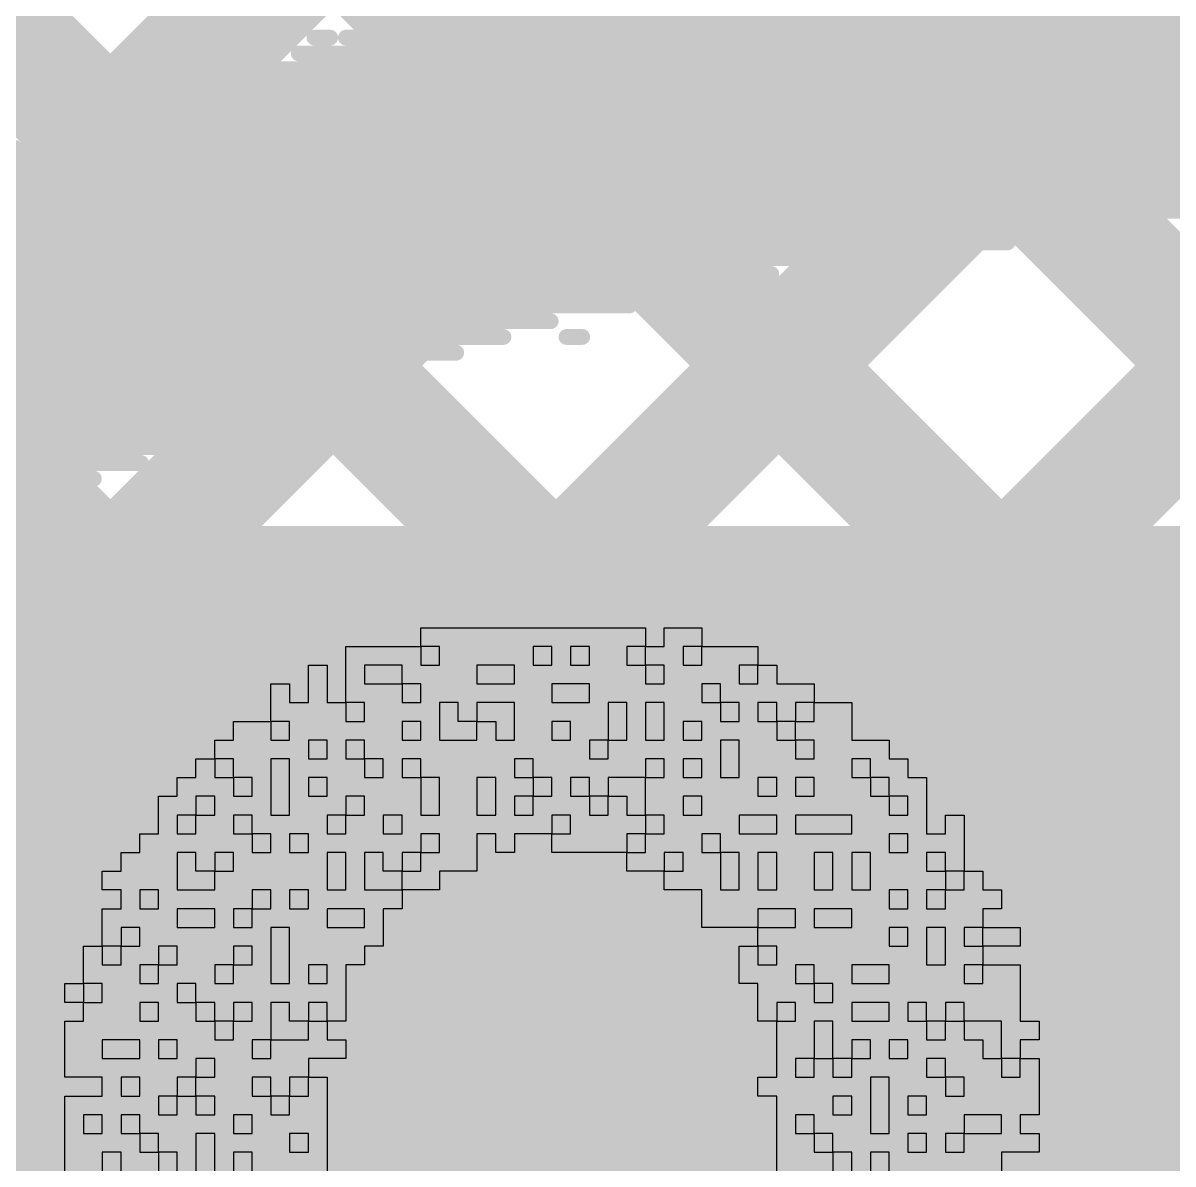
# Model space of a CAD drawing. Header units: millimetres. Extents: x 3.06 to 5.82, y 1.29 to 3.84.
# Drawn here: x 4.6755 to 4.7485, y 1.7595 to 1.8319 of the extents above; entities that cross this region are included whole.
import ezdxf

# ---------------------------------------------------------------- set-up
doc = ezdxf.new("R2010")
doc.units = ezdxf.units.MM
doc.header["$MEASUREMENT"] = 0
for name, color, linetype in [('BottomLayer', 5, 'Continuous'), ('BottomOverlay', 54, 'Continuous'), ('BottomSolder', 6, 'Continuous'), ('MultiLayer', 9, 'Continuous'), ('TopLayer', 1, 'Continuous'), ('TopOverlay', 2, 'Continuous'), ('TopSolder', 216, 'Continuous'), ('ViaHoleLayer', 16, 'Continuous')]:
    doc.layers.add(name, color=color, linetype=linetype)

msp = doc.modelspace()

# ---------------------------------------------------------------- linework, layer by layer
at = {"layer": 'BottomLayer', "const_width": 0.008}
for points in [[(4.548786, 1.956598), (5.014384, 1.491)], [(4.57707, 1.956598), (5.022308, 1.511361)], [(4.605355, 1.956598), (5.032078, 1.529875)], [(4.347712, 1.491), (4.776166, 1.919454)], [(4.375997, 1.491), (4.800997, 1.916)], [(4.404281, 1.491), (4.829281, 1.916)], [(4.432565, 1.491), (4.857565, 1.916)], [(4.46085, 1.491), (4.88585, 1.916)], [(4.605987, 1.871113), (4.9861, 1.491)], [(4.597809, 1.851006), (4.957816, 1.491)]]:
    msp.add_lwpolyline(points, dxfattribs=at)
at = {"layer": 'BottomLayer', "const_width": 0.011811}
for points in [[(4.687089, 1.77622, 1), (4.6989, 1.77622, 1)], [(4.723089, 1.77622, 1), (4.7349, 1.77622, 1)]]:
    msp.add_lwpolyline(points, format="xyb", close=True, dxfattribs=at)
at = {"layer": 'BottomOverlay', "const_width": 0.001}
for points in [[(4.699, 1.832), (4.821, 1.832)], [(4.694, 1.831), (4.695, 1.831)], [(4.696, 1.831), (4.825, 1.831)], [(4.693, 1.83), (4.828, 1.83)], [(4.689, 1.829), (4.831, 1.829)], [(4.687, 1.828), (4.835, 1.828)], [(4.684, 1.827), (4.837, 1.827)], [(4.681, 1.826), (4.839, 1.826)], [(4.676, 1.825), (4.677, 1.825)], [(4.679, 1.825), (4.842, 1.825)], [(4.674, 1.824), (4.675, 1.824)], [(4.676, 1.824), (4.845, 1.824)], [(4.673, 1.823), (4.848, 1.823)], [(4.671, 1.822), (4.85, 1.822)], [(4.669, 1.821), (4.852, 1.821)], [(4.666, 1.82), (4.855, 1.82)], [(4.665, 1.819), (4.747, 1.819)], [(4.662, 1.818), (4.738, 1.818)], [(4.661, 1.817), (4.73, 1.817)], [(4.657, 1.816), (4.723, 1.816)], [(4.656, 1.815), (4.718, 1.815)], [(4.655, 1.814), (4.714, 1.814)], [(4.652, 1.813), (4.709, 1.813)], [(4.651, 1.812), (4.706, 1.812)], [(4.71, 1.812), (4.711, 1.812)], [(4.649, 1.811), (4.703, 1.811)], [(4.647, 1.81), (4.699, 1.81)], [(4.646, 1.809), (4.696, 1.809)], [(4.644, 1.808), (4.693, 1.808)], [(4.642, 1.807), (4.69, 1.807)], [(4.64, 1.806), (4.688, 1.806)], [(4.69, 1.806), (4.691, 1.806)], [(4.557, 1.805), (4.685, 1.805)], [(4.556, 1.804), (4.683, 1.804)], [(4.555, 1.803), (4.68, 1.803)], [(4.554, 1.802), (4.678, 1.802)], [(4.553, 1.801), (4.675, 1.801)], [(4.689, 1.801), (4.69, 1.801)], [(4.674, 1.797), (4.675, 1.797)], [(4.525, 1.775), (4.677, 1.775)], [(4.523, 1.774), (4.675, 1.774)], [(4.522, 1.773), (4.677, 1.773)], [(4.521, 1.772), (4.678, 1.772)], [(4.52, 1.771), (4.68, 1.771)], [(4.519, 1.77), (4.68, 1.77)], [(4.681, 1.77), (4.682, 1.77)], [(4.518, 1.769), (4.681, 1.769)], [(4.517, 1.768), (4.682, 1.768)], [(4.515, 1.767), (4.684, 1.767)], [(4.515, 1.766), (4.685, 1.766)], [(4.514, 1.765), (4.686, 1.765)], [(4.688, 1.765), (4.689, 1.765)], [(4.513, 1.764), (4.687, 1.764)], [(4.511, 1.763), (4.688, 1.763)], [(4.512, 1.762), (4.689, 1.762)], [(4.69, 1.762), (4.691, 1.762)], [(4.514, 1.761), (4.69, 1.761)], [(4.516, 1.76), (4.691, 1.76)]]:
    msp.add_lwpolyline(points, dxfattribs=at)
at = {"layer": 'BottomOverlay', "const_width": 0.0005}
for points in [[(4.69875, 1.832, 1), (4.69925, 1.832, 1)], [(4.69375, 1.831, 1), (4.69425, 1.831, 1)], [(4.69475, 1.831, 1), (4.69525, 1.831, 1)], [(4.69575, 1.831, 1), (4.69625, 1.831, 1)], [(4.69275, 1.83, 1), (4.69325, 1.83, 1)], [(4.68875, 1.829, 1), (4.68925, 1.829, 1)], [(4.68675, 1.828, 1), (4.68725, 1.828, 1)], [(4.68375, 1.827, 1), (4.68425, 1.827, 1)], [(4.68075, 1.826, 1), (4.68125, 1.826, 1)], [(4.67575, 1.825, 1), (4.67625, 1.825, 1)], [(4.67675, 1.825, 1), (4.67725, 1.825, 1)], [(4.67875, 1.825, 1), (4.67925, 1.825, 1)], [(4.67475, 1.824, 1), (4.67525, 1.824, 1)], [(4.67575, 1.824, 1), (4.67625, 1.824, 1)], [(4.74675, 1.819, 1), (4.74725, 1.819, 1)], [(4.73775, 1.818, 1), (4.73825, 1.818, 1)], [(4.72975, 1.817, 1), (4.73025, 1.817, 1)], [(4.72275, 1.816, 1), (4.72325, 1.816, 1)], [(4.71775, 1.815, 1), (4.71825, 1.815, 1)], [(4.71375, 1.814, 1), (4.71425, 1.814, 1)], [(4.70875, 1.813, 1), (4.70925, 1.813, 1)], [(4.70575, 1.812, 1), (4.70625, 1.812, 1)], [(4.70975, 1.812, 1), (4.71025, 1.812, 1)], [(4.71075, 1.812, 1), (4.71125, 1.812, 1)], [(4.70275, 1.811, 1), (4.70325, 1.811, 1)], [(4.69875, 1.81, 1), (4.69925, 1.81, 1)], [(4.69575, 1.809, 1), (4.69625, 1.809, 1)], [(4.69275, 1.808, 1), (4.69325, 1.808, 1)], [(4.68975, 1.807, 1), (4.69025, 1.807, 1)], [(4.68775, 1.806, 1), (4.68825, 1.806, 1)], [(4.68975, 1.806, 1), (4.69025, 1.806, 1)], [(4.69075, 1.806, 1), (4.69125, 1.806, 1)], [(4.68475, 1.805, 1), (4.68525, 1.805, 1)], [(4.68275, 1.804, 1), (4.68325, 1.804, 1)], [(4.67975, 1.803, 1), (4.68025, 1.803, 1)], [(4.67775, 1.802, 1), (4.67825, 1.802, 1)], [(4.67475, 1.801, 1), (4.67525, 1.801, 1)], [(4.68875, 1.801, 1), (4.68925, 1.801, 1)], [(4.68975, 1.801, 1), (4.69025, 1.801, 1)], [(4.67475, 1.797, 1), (4.67525, 1.797, 1)], [(4.67675, 1.775, 1), (4.67725, 1.775, 1)], [(4.67475, 1.774, 1), (4.67525, 1.774, 1)], [(4.67675, 1.773, 1), (4.67725, 1.773, 1)], [(4.67775, 1.772, 1), (4.67825, 1.772, 1)], [(4.67975, 1.771, 1), (4.68025, 1.771, 1)], [(4.67975, 1.77, 1), (4.68025, 1.77, 1)], [(4.68075, 1.77, 1), (4.68125, 1.77, 1)], [(4.68175, 1.77, 1), (4.68225, 1.77, 1)], [(4.68075, 1.769, 1), (4.68125, 1.769, 1)], [(4.68175, 1.768, 1), (4.68225, 1.768, 1)], [(4.68375, 1.767, 1), (4.68425, 1.767, 1)], [(4.68475, 1.766, 1), (4.68525, 1.766, 1)], [(4.68575, 1.765, 1), (4.68625, 1.765, 1)], [(4.68775, 1.765, 1), (4.68825, 1.765, 1)], [(4.68875, 1.765, 1), (4.68925, 1.765, 1)], [(4.68675, 1.764, 1), (4.68725, 1.764, 1)], [(4.68775, 1.763, 1), (4.68825, 1.763, 1)], [(4.68875, 1.762, 1), (4.68925, 1.762, 1)], [(4.68975, 1.762, 1), (4.69025, 1.762, 1)], [(4.69075, 1.762, 1), (4.69125, 1.762, 1)], [(4.68975, 1.761, 1), (4.69025, 1.761, 1)], [(4.69075, 1.76, 1), (4.69125, 1.76, 1)]]:
    msp.add_lwpolyline(points, format="xyb", close=True, dxfattribs=at)
at = {"layer": 'BottomSolder', "const_width": 0.015811}
for points in [[(4.685089, 1.77622, 1), (4.7009, 1.77622, 1)], [(4.721089, 1.77622, 1), (4.7369, 1.77622, 1)]]:
    msp.add_lwpolyline(points, format="xyb", close=True, dxfattribs=at)
at = {"layer": 'MultiLayer', "const_width": 0.011811}
for points in [[(4.687089, 1.77622, 1), (4.6989, 1.77622, 1)], [(4.723089, 1.77622, 1), (4.7349, 1.77622, 1)]]:
    msp.add_lwpolyline(points, format="xyb", close=True, dxfattribs=at)
at = {"layer": 'TopLayer', "const_width": 0.008}
for points in [[(4.541, 1.684287), (4.848, 1.991288)], [(4.541, 1.656003), (4.848, 1.963003)], [(4.541, 1.627719), (4.848, 1.934719)], [(4.541, 1.599435), (4.848, 1.906435)], [(4.671, 1.890953), (4.848, 1.713953)], [(4.541, 1.57115), (4.848, 1.87815)], [(4.671, 1.862669), (4.848, 1.685669)], [(4.668173, 1.837211), (4.848, 1.657384)], [(4.654606, 1.822494), (4.848, 1.6291)], [(4.640323, 1.808493), (4.848, 1.600816)]]:
    msp.add_lwpolyline(points, dxfattribs=at)
at = {"layer": 'TopLayer', "const_width": 0.011811}
for points in [[(4.687089, 1.77622, 1), (4.6989, 1.77622, 1)], [(4.723089, 1.77622, 1), (4.7349, 1.77622, 1)]]:
    msp.add_lwpolyline(points, format="xyb", close=True, dxfattribs=at)
at = {"layer": 'TopLayer'}
msp.add_solid([(4.574, 1.403), (4.78, 1.403), (4.574, 1.8), (4.78, 1.8)], dxfattribs=at)
at = {"layer": 'TopOverlay'}
for p, q in [((4.70075, 1.792356), (4.70075, 1.793546)), ((4.70075, 1.793546), (4.715021, 1.793546)), ((4.715021, 1.793546), (4.715021, 1.792356)), ((4.71621, 1.792356), (4.71621, 1.793546)), ((4.71621, 1.793546), (4.718589, 1.793546)), ((4.718589, 1.793546), (4.718589, 1.792356)), ((4.695993, 1.791167), (4.695993, 1.792356)), ((4.695993, 1.792356), (4.70075, 1.792356)), ((4.70075, 1.792356), (4.70075, 1.791167)), ((4.701939, 1.792356), (4.70075, 1.792356)), ((4.701939, 1.791167), (4.701939, 1.792356)), ((4.709074, 1.792356), (4.707885, 1.792356)), ((4.707885, 1.792356), (4.707885, 1.791167)), ((4.709074, 1.791167), (4.709074, 1.792356)), ((4.711453, 1.792356), (4.710264, 1.792356)), ((4.710264, 1.792356), (4.710264, 1.791167)), ((4.711453, 1.791167), (4.711453, 1.792356)), ((4.715021, 1.792356), (4.713832, 1.792356)), ((4.713832, 1.792356), (4.713832, 1.791167)), ((4.715021, 1.792356), (4.71621, 1.792356)), ((4.715021, 1.791167), (4.715021, 1.792356)), ((4.718589, 1.792356), (4.717399, 1.792356)), ((4.717399, 1.792356), (4.717399, 1.791167)), ((4.718589, 1.792356), (4.722156, 1.792356)), ((4.718589, 1.791167), (4.718589, 1.792356)), ((4.722156, 1.792356), (4.722156, 1.791167)), ((4.693614, 1.789978), (4.693614, 1.791167)), ((4.693614, 1.791167), (4.694803, 1.791167)), ((4.694803, 1.791167), (4.694803, 1.789978)), ((4.695993, 1.789978), (4.695993, 1.791167)), ((4.69956, 1.791167), (4.697182, 1.791167)), ((4.697182, 1.791167), (4.697182, 1.789978)), ((4.69956, 1.789978), (4.69956, 1.791167)), ((4.70075, 1.791167), (4.701939, 1.791167)), ((4.706696, 1.791167), (4.704318, 1.791167)), ((4.704318, 1.791167), (4.704318, 1.789978)), ((4.706696, 1.789978), (4.706696, 1.791167)), ((4.707885, 1.791167), (4.709074, 1.791167)), ((4.710264, 1.791167), (4.711453, 1.791167)), ((4.713832, 1.791167), (4.715021, 1.791167)), ((4.715021, 1.791167), (4.715021, 1.789978)), ((4.71621, 1.791167), (4.715021, 1.791167)), ((4.71621, 1.789978), (4.71621, 1.791167)), ((4.717399, 1.791167), (4.718589, 1.791167)), ((4.722156, 1.791167), (4.720967, 1.791167)), ((4.720967, 1.791167), (4.720967, 1.789978)), ((4.722156, 1.791167), (4.723346, 1.791167)), ((4.722156, 1.789978), (4.722156, 1.791167)), ((4.723346, 1.791167), (4.723346, 1.789978)), ((4.691236, 1.788789), (4.691236, 1.789978)), ((4.691236, 1.789978), (4.692425, 1.789978)), ((4.692425, 1.789978), (4.692425, 1.788789)), ((4.693614, 1.788789), (4.693614, 1.789978)), ((4.694803, 1.789978), (4.694803, 1.788789)), ((4.695993, 1.788789), (4.695993, 1.789978)), ((4.697182, 1.789978), (4.69956, 1.789978)), ((4.69956, 1.789978), (4.69956, 1.788789)), ((4.70075, 1.789978), (4.69956, 1.789978)), ((4.70075, 1.788789), (4.70075, 1.789978)), ((4.704318, 1.789978), (4.706696, 1.789978)), ((4.711453, 1.789978), (4.709074, 1.789978)), ((4.709074, 1.789978), (4.709074, 1.788789)), ((4.711453, 1.788789), (4.711453, 1.789978)), ((4.715021, 1.789978), (4.71621, 1.789978)), ((4.719778, 1.789978), (4.718589, 1.789978)), ((4.718589, 1.789978), (4.718589, 1.788789)), ((4.719778, 1.788789), (4.719778, 1.789978)), ((4.720967, 1.789978), (4.722156, 1.789978)), ((4.723346, 1.789978), (4.725724, 1.789978)), ((4.725724, 1.789978), (4.725724, 1.788789)), ((4.691236, 1.7876), (4.691236, 1.788789)), ((4.692425, 1.788789), (4.693614, 1.788789)), ((4.694803, 1.788789), (4.695993, 1.788789)), ((4.695993, 1.788789), (4.695993, 1.7876)), ((4.697182, 1.788789), (4.695993, 1.788789)), ((4.697182, 1.7876), (4.697182, 1.788789)), ((4.69956, 1.788789), (4.70075, 1.788789)), ((4.703128, 1.788789), (4.701939, 1.788789)), ((4.701939, 1.788789), (4.701939, 1.7876)), ((4.703128, 1.7876), (4.703128, 1.788789)), ((4.706696, 1.788789), (4.704318, 1.788789)), ((4.704318, 1.788789), (4.704318, 1.7876)), ((4.706696, 1.7876), (4.706696, 1.788789)), ((4.709074, 1.788789), (4.711453, 1.788789)), ((4.713832, 1.788789), (4.712642, 1.788789)), ((4.712642, 1.788789), (4.712642, 1.7876)), ((4.713832, 1.7876), (4.713832, 1.788789)), ((4.71621, 1.788789), (4.715021, 1.788789)), ((4.715021, 1.788789), (4.715021, 1.7876)), ((4.71621, 1.7876), (4.71621, 1.788789)), ((4.718589, 1.788789), (4.719778, 1.788789)), ((4.719778, 1.788789), (4.719778, 1.7876)), ((4.720967, 1.788789), (4.719778, 1.788789)), ((4.720967, 1.7876), (4.720967, 1.788789)), ((4.723346, 1.788789), (4.722156, 1.788789)), ((4.722156, 1.788789), (4.722156, 1.7876)), ((4.723346, 1.7876), (4.723346, 1.788789)), ((4.725724, 1.788789), (4.724535, 1.788789)), ((4.724535, 1.788789), (4.724535, 1.7876)), ((4.725724, 1.788789), (4.728103, 1.788789)), ((4.725724, 1.7876), (4.725724, 1.788789)), ((4.728103, 1.788789), (4.728103, 1.7876)), ((4.688857, 1.78641), (4.688857, 1.7876)), ((4.688857, 1.7876), (4.691236, 1.7876)), ((4.691236, 1.7876), (4.691236, 1.78641)), ((4.692425, 1.7876), (4.691236, 1.7876)), ((4.692425, 1.78641), (4.692425, 1.7876)), ((4.695993, 1.7876), (4.697182, 1.7876)), ((4.70075, 1.7876), (4.69956, 1.7876)), ((4.69956, 1.7876), (4.69956, 1.78641)), ((4.70075, 1.78641), (4.70075, 1.7876)), ((4.701939, 1.7876), (4.701939, 1.78641)), ((4.704318, 1.7876), (4.703128, 1.7876)), ((4.704318, 1.7876), (4.705507, 1.7876)), ((4.704318, 1.78641), (4.704318, 1.7876)), ((4.705507, 1.7876), (4.705507, 1.78641)), ((4.706696, 1.78641), (4.706696, 1.7876)), ((4.710264, 1.7876), (4.709074, 1.7876)), ((4.709074, 1.7876), (4.709074, 1.78641)), ((4.710264, 1.78641), (4.710264, 1.7876)), ((4.712642, 1.7876), (4.712642, 1.78641)), ((4.713832, 1.78641), (4.713832, 1.7876)), ((4.715021, 1.7876), (4.715021, 1.78641)), ((4.71621, 1.78641), (4.71621, 1.7876)), ((4.718589, 1.7876), (4.717399, 1.7876)), ((4.717399, 1.7876), (4.717399, 1.78641)), ((4.718589, 1.78641), (4.718589, 1.7876)), ((4.719778, 1.7876), (4.720967, 1.7876)), ((4.722156, 1.7876), (4.723346, 1.7876)), ((4.723346, 1.7876), (4.723346, 1.78641)), ((4.724535, 1.7876), (4.723346, 1.7876)), ((4.724535, 1.7876), (4.725724, 1.7876)), ((4.724535, 1.78641), (4.724535, 1.7876)), ((4.728103, 1.7876), (4.728103, 1.78641)), ((4.687668, 1.785221), (4.687668, 1.78641)), ((4.687668, 1.78641), (4.688857, 1.78641)), ((4.691236, 1.78641), (4.692425, 1.78641)), ((4.694803, 1.78641), (4.693614, 1.78641)), ((4.693614, 1.78641), (4.693614, 1.785221)), ((4.694803, 1.785221), (4.694803, 1.78641)), ((4.697182, 1.78641), (4.695993, 1.78641)), ((4.695993, 1.78641), (4.695993, 1.785221)), ((4.697182, 1.785221), (4.697182, 1.78641)), ((4.69956, 1.78641), (4.70075, 1.78641)), ((4.701939, 1.78641), (4.704318, 1.78641)), ((4.705507, 1.78641), (4.706696, 1.78641)), ((4.709074, 1.78641), (4.710264, 1.78641)), ((4.712642, 1.78641), (4.711453, 1.78641)), ((4.711453, 1.78641), (4.711453, 1.785221)), ((4.712642, 1.78641), (4.713832, 1.78641)), ((4.712642, 1.785221), (4.712642, 1.78641)), ((4.715021, 1.78641), (4.71621, 1.78641)), ((4.717399, 1.78641), (4.718589, 1.78641)), ((4.720967, 1.78641), (4.719778, 1.78641)), ((4.719778, 1.78641), (4.719778, 1.785221)), ((4.720967, 1.785221), (4.720967, 1.78641)), ((4.723346, 1.78641), (4.724535, 1.78641)), ((4.724535, 1.78641), (4.724535, 1.785221)), ((4.725724, 1.78641), (4.724535, 1.78641)), ((4.725724, 1.785221), (4.725724, 1.78641)), ((4.728103, 1.78641), (4.730481, 1.78641)), ((4.730481, 1.78641), (4.730481, 1.785221)), ((4.686479, 1.784032), (4.686479, 1.785221)), ((4.686479, 1.785221), (4.687668, 1.785221)), ((4.687668, 1.785221), (4.687668, 1.784032)), ((4.688857, 1.785221), (4.687668, 1.785221)), ((4.688857, 1.784032), (4.688857, 1.785221)), ((4.692425, 1.785221), (4.691236, 1.785221)), ((4.691236, 1.785221), (4.691236, 1.784032)), ((4.692425, 1.784032), (4.692425, 1.785221)), ((4.693614, 1.785221), (4.694803, 1.785221)), ((4.695993, 1.785221), (4.697182, 1.785221)), ((4.697182, 1.785221), (4.697182, 1.784032)), ((4.698371, 1.785221), (4.697182, 1.785221)), ((4.698371, 1.784032), (4.698371, 1.785221)), ((4.70075, 1.785221), (4.69956, 1.785221)), ((4.69956, 1.785221), (4.69956, 1.784032)), ((4.70075, 1.784032), (4.70075, 1.785221)), ((4.707885, 1.785221), (4.706696, 1.785221)), ((4.706696, 1.785221), (4.706696, 1.784032)), ((4.707885, 1.784032), (4.707885, 1.785221)), ((4.711453, 1.785221), (4.712642, 1.785221)), ((4.71621, 1.785221), (4.715021, 1.785221)), ((4.715021, 1.785221), (4.715021, 1.784032)), ((4.71621, 1.784032), (4.71621, 1.785221)), ((4.718589, 1.785221), (4.717399, 1.785221)), ((4.717399, 1.785221), (4.717399, 1.784032)), ((4.718589, 1.784032), (4.718589, 1.785221)), ((4.719778, 1.785221), (4.719778, 1.784032)), ((4.720967, 1.784032), (4.720967, 1.785221)), ((4.724535, 1.785221), (4.725724, 1.785221)), ((4.729292, 1.785221), (4.728103, 1.785221)), ((4.728103, 1.785221), (4.728103, 1.784032)), ((4.729292, 1.784032), (4.729292, 1.785221)), ((4.730481, 1.785221), (4.73167, 1.785221)), ((4.73167, 1.785221), (4.73167, 1.784032)), ((4.685289, 1.782842), (4.685289, 1.784032)), ((4.685289, 1.784032), (4.686479, 1.784032)), ((4.687668, 1.784032), (4.688857, 1.784032)), ((4.688857, 1.784032), (4.688857, 1.782842)), ((4.690046, 1.784032), (4.688857, 1.784032)), ((4.690046, 1.782842), (4.690046, 1.784032)), ((4.691236, 1.784032), (4.691236, 1.782842)), ((4.692425, 1.782842), (4.692425, 1.784032)), ((4.694803, 1.784032), (4.693614, 1.784032)), ((4.693614, 1.784032), (4.693614, 1.782842)), ((4.694803, 1.782842), (4.694803, 1.784032)), ((4.697182, 1.784032), (4.698371, 1.784032)), ((4.69956, 1.784032), (4.70075, 1.784032)), ((4.70075, 1.784032), (4.70075, 1.782842)), ((4.701939, 1.784032), (4.70075, 1.784032)), ((4.701939, 1.782842), (4.701939, 1.784032)), ((4.705507, 1.784032), (4.704318, 1.784032)), ((4.704318, 1.784032), (4.704318, 1.782842)), ((4.705507, 1.782842), (4.705507, 1.784032)), ((4.706696, 1.784032), (4.707885, 1.784032)), ((4.707885, 1.784032), (4.707885, 1.782842)), ((4.709074, 1.784032), (4.707885, 1.784032)), ((4.709074, 1.782842), (4.709074, 1.784032)), ((4.711453, 1.784032), (4.710264, 1.784032)), ((4.710264, 1.784032), (4.710264, 1.782842)), ((4.711453, 1.782842), (4.711453, 1.784032)), ((4.715021, 1.784032), (4.712642, 1.784032)), ((4.712642, 1.784032), (4.712642, 1.782842)), ((4.715021, 1.784032), (4.71621, 1.784032)), ((4.715021, 1.782842), (4.715021, 1.784032)), ((4.717399, 1.784032), (4.718589, 1.784032)), ((4.719778, 1.784032), (4.720967, 1.784032)), ((4.723346, 1.784032), (4.722156, 1.784032)), ((4.722156, 1.784032), (4.722156, 1.782842)), ((4.723346, 1.782842), (4.723346, 1.784032)), ((4.725724, 1.784032), (4.724535, 1.784032)), ((4.724535, 1.784032), (4.724535, 1.782842)), ((4.725724, 1.782842), (4.725724, 1.784032)), ((4.728103, 1.784032), (4.729292, 1.784032)), ((4.729292, 1.784032), (4.729292, 1.782842)), ((4.730481, 1.784032), (4.729292, 1.784032)), ((4.730481, 1.782842), (4.730481, 1.784032)), ((4.73167, 1.784032), (4.73286, 1.784032)), ((4.73286, 1.784032), (4.73286, 1.782842)), ((4.6841, 1.781653), (4.6841, 1.782842)), ((4.6841, 1.782842), (4.685289, 1.782842)), ((4.687668, 1.782842), (4.686479, 1.782842)), ((4.686479, 1.782842), (4.686479, 1.781653)), ((4.687668, 1.781653), (4.687668, 1.782842)), ((4.688857, 1.782842), (4.690046, 1.782842)), ((4.691236, 1.782842), (4.691236, 1.781653)), ((4.692425, 1.781653), (4.692425, 1.782842)), ((4.693614, 1.782842), (4.694803, 1.782842)), ((4.697182, 1.782842), (4.695993, 1.782842)), ((4.695993, 1.782842), (4.695993, 1.781653)), ((4.697182, 1.781653), (4.697182, 1.782842)), ((4.70075, 1.782842), (4.70075, 1.781653)), ((4.701939, 1.781653), (4.701939, 1.782842)), ((4.704318, 1.782842), (4.704318, 1.781653)), ((4.705507, 1.781653), (4.705507, 1.782842)), ((4.707885, 1.782842), (4.706696, 1.782842)), ((4.706696, 1.782842), (4.706696, 1.781653)), ((4.707885, 1.782842), (4.709074, 1.782842)), ((4.707885, 1.781653), (4.707885, 1.782842)), ((4.710264, 1.782842), (4.711453, 1.782842)), ((4.711453, 1.782842), (4.711453, 1.781653)), ((4.712642, 1.782842), (4.711453, 1.782842)), ((4.712642, 1.781653), (4.712642, 1.782842)), ((4.712642, 1.782842), (4.713832, 1.782842)), ((4.713832, 1.782842), (4.713832, 1.781653)), ((4.715021, 1.781653), (4.715021, 1.782842)), ((4.718589, 1.782842), (4.717399, 1.782842)), ((4.717399, 1.782842), (4.717399, 1.781653)), ((4.718589, 1.781653), (4.718589, 1.782842)), ((4.722156, 1.782842), (4.723346, 1.782842)), ((4.724535, 1.782842), (4.725724, 1.782842)), ((4.729292, 1.782842), (4.730481, 1.782842)), ((4.730481, 1.782842), (4.730481, 1.781653)), ((4.73167, 1.782842), (4.730481, 1.782842)), ((4.73167, 1.781653), (4.73167, 1.782842)), ((4.73286, 1.782842), (4.73286, 1.781653)), ((4.6841, 1.780464), (4.6841, 1.781653)), ((4.686479, 1.781653), (4.685289, 1.781653)), ((4.685289, 1.781653), (4.685289, 1.780464)), ((4.686479, 1.781653), (4.687668, 1.781653)), ((4.686479, 1.780464), (4.686479, 1.781653)), ((4.690046, 1.781653), (4.688857, 1.781653)), ((4.688857, 1.781653), (4.688857, 1.780464)), ((4.690046, 1.780464), (4.690046, 1.781653)), ((4.691236, 1.781653), (4.692425, 1.781653)), ((4.695993, 1.781653), (4.694803, 1.781653)), ((4.694803, 1.781653), (4.694803, 1.780464)), ((4.695993, 1.781653), (4.697182, 1.781653)), ((4.695993, 1.780464), (4.695993, 1.781653)), ((4.69956, 1.781653), (4.698371, 1.781653)), ((4.698371, 1.781653), (4.698371, 1.780464)), ((4.69956, 1.780464), (4.69956, 1.781653)), ((4.70075, 1.781653), (4.701939, 1.781653)), ((4.704318, 1.781653), (4.705507, 1.781653)), ((4.706696, 1.781653), (4.707885, 1.781653)), ((4.710264, 1.781653), (4.709074, 1.781653)), ((4.709074, 1.781653), (4.709074, 1.780464)), ((4.710264, 1.780464), (4.710264, 1.781653)), ((4.711453, 1.781653), (4.712642, 1.781653)), ((4.713832, 1.781653), (4.715021, 1.781653)), ((4.715021, 1.781653), (4.715021, 1.780464)), ((4.71621, 1.781653), (4.715021, 1.781653)), ((4.71621, 1.780464), (4.71621, 1.781653)), ((4.717399, 1.781653), (4.718589, 1.781653)), ((4.723346, 1.781653), (4.720967, 1.781653)), ((4.720967, 1.781653), (4.720967, 1.780464)), ((4.723346, 1.780464), (4.723346, 1.781653)), ((4.728103, 1.781653), (4.724535, 1.781653)), ((4.724535, 1.781653), (4.724535, 1.780464)), ((4.728103, 1.780464), (4.728103, 1.781653)), ((4.730481, 1.781653), (4.73167, 1.781653)), ((4.73286, 1.781653), (4.73286, 1.780464)), ((4.734049, 1.780464), (4.734049, 1.781653)), ((4.734049, 1.781653), (4.735238, 1.781653)), ((4.735238, 1.781653), (4.735238, 1.780464)), ((4.682911, 1.779275), (4.682911, 1.780464)), ((4.682911, 1.780464), (4.6841, 1.780464)), ((4.685289, 1.780464), (4.686479, 1.780464)), ((4.688857, 1.780464), (4.690046, 1.780464)), ((4.690046, 1.780464), (4.690046, 1.779275)), ((4.691236, 1.780464), (4.690046, 1.780464)), ((4.691236, 1.779275), (4.691236, 1.780464)), ((4.693614, 1.780464), (4.692425, 1.780464)), ((4.692425, 1.780464), (4.692425, 1.779275)), ((4.693614, 1.779275), (4.693614, 1.780464)), ((4.694803, 1.780464), (4.695993, 1.780464)), ((4.698371, 1.780464), (4.69956, 1.780464)), ((4.701939, 1.780464), (4.70075, 1.780464)), ((4.70075, 1.780464), (4.70075, 1.779275)), ((4.701939, 1.779275), (4.701939, 1.780464)), ((4.705507, 1.780464), (4.704318, 1.780464)), ((4.704318, 1.780464), (4.704318, 1.779275)), ((4.705507, 1.779275), (4.705507, 1.780464)), ((4.709074, 1.780464), (4.706696, 1.780464)), ((4.706696, 1.780464), (4.706696, 1.779275)), ((4.709074, 1.780464), (4.710264, 1.780464)), ((4.709074, 1.779275), (4.709074, 1.780464)), ((4.715021, 1.780464), (4.713832, 1.780464)), ((4.713832, 1.780464), (4.713832, 1.779275)), ((4.715021, 1.780464), (4.71621, 1.780464)), ((4.715021, 1.779275), (4.715021, 1.780464)), ((4.719778, 1.780464), (4.718589, 1.780464)), ((4.718589, 1.780464), (4.718589, 1.779275)), ((4.719778, 1.779275), (4.719778, 1.780464)), ((4.720967, 1.780464), (4.723346, 1.780464)), ((4.724535, 1.780464), (4.728103, 1.780464)), ((4.73167, 1.780464), (4.730481, 1.780464)), ((4.730481, 1.780464), (4.730481, 1.779275)), ((4.73167, 1.779275), (4.73167, 1.780464)), ((4.73286, 1.780464), (4.734049, 1.780464)), ((4.735238, 1.780464), (4.735238, 1.779275)), ((4.681722, 1.778085), (4.681722, 1.779275)), ((4.681722, 1.779275), (4.682911, 1.779275)), ((4.686479, 1.779275), (4.685289, 1.779275)), ((4.685289, 1.779275), (4.685289, 1.778085)), ((4.686479, 1.778085), (4.686479, 1.779275)), ((4.688857, 1.779275), (4.687668, 1.779275)), ((4.687668, 1.779275), (4.687668, 1.778085)), ((4.688857, 1.778085), (4.688857, 1.779275)), ((4.690046, 1.779275), (4.691236, 1.779275)), ((4.692425, 1.779275), (4.693614, 1.779275)), ((4.695993, 1.779275), (4.694803, 1.779275)), ((4.694803, 1.779275), (4.694803, 1.778085)), ((4.695993, 1.778085), (4.695993, 1.779275)), ((4.698371, 1.779275), (4.697182, 1.779275)), ((4.697182, 1.779275), (4.697182, 1.778085)), ((4.698371, 1.778085), (4.698371, 1.779275)), ((4.70075, 1.779275), (4.69956, 1.779275)), ((4.69956, 1.779275), (4.69956, 1.778085)), ((4.70075, 1.779275), (4.701939, 1.779275)), ((4.70075, 1.778085), (4.70075, 1.779275)), ((4.704318, 1.779275), (4.704318, 1.778085)), ((4.706696, 1.779275), (4.705507, 1.779275)), ((4.713832, 1.779275), (4.709074, 1.779275)), ((4.713832, 1.779275), (4.715021, 1.779275)), ((4.713832, 1.778085), (4.713832, 1.779275)), ((4.717399, 1.779275), (4.71621, 1.779275)), ((4.71621, 1.779275), (4.71621, 1.778085)), ((4.717399, 1.778085), (4.717399, 1.779275)), ((4.718589, 1.779275), (4.719778, 1.779275)), ((4.719778, 1.779275), (4.719778, 1.778085)), ((4.720967, 1.779275), (4.719778, 1.779275)), ((4.720967, 1.778085), (4.720967, 1.779275)), ((4.723346, 1.779275), (4.722156, 1.779275)), ((4.722156, 1.779275), (4.722156, 1.778085)), ((4.723346, 1.778085), (4.723346, 1.779275)), ((4.726913, 1.779275), (4.725724, 1.779275)), ((4.725724, 1.779275), (4.725724, 1.778085)), ((4.726913, 1.778085), (4.726913, 1.779275)), ((4.729292, 1.779275), (4.728103, 1.779275)), ((4.728103, 1.779275), (4.728103, 1.778085)), ((4.729292, 1.778085), (4.729292, 1.779275)), ((4.730481, 1.779275), (4.73167, 1.779275)), ((4.734049, 1.779275), (4.73286, 1.779275)), ((4.73286, 1.779275), (4.73286, 1.778085)), ((4.734049, 1.778085), (4.734049, 1.779275)), ((4.735238, 1.779275), (4.735238, 1.778085)), ((4.680532, 1.776896), (4.680532, 1.778085)), ((4.680532, 1.778085), (4.681722, 1.778085)), ((4.685289, 1.778085), (4.685289, 1.776896)), ((4.687668, 1.778085), (4.686479, 1.778085)), ((4.687668, 1.778085), (4.688857, 1.778085)), ((4.687668, 1.776896), (4.687668, 1.778085)), ((4.694803, 1.778085), (4.694803, 1.776896)), ((4.695993, 1.776896), (4.695993, 1.778085)), ((4.697182, 1.778085), (4.697182, 1.776896)), ((4.69956, 1.778085), (4.698371, 1.778085)), ((4.69956, 1.776896), (4.69956, 1.778085)), ((4.69956, 1.778085), (4.70075, 1.778085)), ((4.704318, 1.778085), (4.701939, 1.778085)), ((4.701939, 1.778085), (4.701939, 1.776896)), ((4.71621, 1.778085), (4.713832, 1.778085)), ((4.71621, 1.776896), (4.71621, 1.778085)), ((4.71621, 1.778085), (4.717399, 1.778085)), ((4.719778, 1.778085), (4.719778, 1.776896)), ((4.720967, 1.776896), (4.720967, 1.778085)), ((4.722156, 1.778085), (4.722156, 1.776896)), ((4.723346, 1.776896), (4.723346, 1.778085)), ((4.725724, 1.778085), (4.725724, 1.776896)), ((4.726913, 1.776896), (4.726913, 1.778085)), ((4.728103, 1.778085), (4.728103, 1.776896)), ((4.729292, 1.776896), (4.729292, 1.778085)), ((4.73286, 1.778085), (4.734049, 1.778085)), ((4.734049, 1.778085), (4.734049, 1.776896)), ((4.735238, 1.778085), (4.734049, 1.778085)), ((4.735238, 1.778085), (4.736427, 1.778085)), ((4.735238, 1.776896), (4.735238, 1.778085)), ((4.736427, 1.778085), (4.736427, 1.776896)), ((4.681722, 1.776896), (4.680532, 1.776896)), ((4.681722, 1.775707), (4.681722, 1.776896)), ((4.6841, 1.776896), (4.682911, 1.776896)), ((4.682911, 1.776896), (4.682911, 1.775707)), ((4.6841, 1.775707), (4.6841, 1.776896)), ((4.685289, 1.776896), (4.687668, 1.776896)), ((4.691236, 1.776896), (4.690046, 1.776896)), ((4.690046, 1.776896), (4.690046, 1.775707)), ((4.691236, 1.775707), (4.691236, 1.776896)), ((4.693614, 1.776896), (4.692425, 1.776896)), ((4.692425, 1.776896), (4.692425, 1.775707)), ((4.693614, 1.775707), (4.693614, 1.776896)), ((4.694803, 1.776896), (4.695993, 1.776896)), ((4.697182, 1.776896), (4.69956, 1.776896)), ((4.701939, 1.776896), (4.69956, 1.776896)), ((4.69956, 1.776896), (4.69956, 1.775707)), ((4.718589, 1.776896), (4.71621, 1.776896)), ((4.718589, 1.775707), (4.718589, 1.776896)), ((4.719778, 1.776896), (4.720967, 1.776896)), ((4.722156, 1.776896), (4.723346, 1.776896)), ((4.725724, 1.776896), (4.726913, 1.776896)), ((4.728103, 1.776896), (4.729292, 1.776896)), ((4.73167, 1.776896), (4.730481, 1.776896)), ((4.730481, 1.776896), (4.730481, 1.775707)), ((4.73167, 1.775707), (4.73167, 1.776896)), ((4.734049, 1.776896), (4.73286, 1.776896)), ((4.73286, 1.776896), (4.73286, 1.775707)), ((4.734049, 1.776896), (4.735238, 1.776896)), ((4.734049, 1.775707), (4.734049, 1.776896)), ((4.736427, 1.776896), (4.737617, 1.776896)), ((4.737617, 1.776896), (4.737617, 1.775707)), ((4.680532, 1.774518), (4.680532, 1.775707)), ((4.680532, 1.775707), (4.681722, 1.775707)), ((4.682911, 1.775707), (4.6841, 1.775707)), ((4.687668, 1.775707), (4.685289, 1.775707)), ((4.685289, 1.775707), (4.685289, 1.774518)), ((4.687668, 1.774518), (4.687668, 1.775707)), ((4.690046, 1.775707), (4.688857, 1.775707)), ((4.688857, 1.775707), (4.688857, 1.774518)), ((4.690046, 1.775707), (4.691236, 1.775707)), ((4.690046, 1.774518), (4.690046, 1.775707)), ((4.692425, 1.775707), (4.693614, 1.775707)), ((4.697182, 1.775707), (4.694803, 1.775707)), ((4.694803, 1.775707), (4.694803, 1.774518)), ((4.697182, 1.774518), (4.697182, 1.775707)), ((4.69956, 1.775707), (4.698371, 1.775707)), ((4.698371, 1.775707), (4.698371, 1.774518)), ((4.718589, 1.774518), (4.718589, 1.775707)), ((4.724535, 1.775707), (4.722156, 1.775707)), ((4.722156, 1.775707), (4.722156, 1.774518)), ((4.724535, 1.774518), (4.724535, 1.775707)), ((4.728103, 1.775707), (4.725724, 1.775707)), ((4.725724, 1.775707), (4.725724, 1.774518)), ((4.728103, 1.774518), (4.728103, 1.775707)), ((4.730481, 1.775707), (4.73167, 1.775707)), ((4.73286, 1.775707), (4.734049, 1.775707)), ((4.737617, 1.775707), (4.736427, 1.775707)), ((4.736427, 1.775707), (4.736427, 1.774518)), ((4.680532, 1.773328), (4.680532, 1.774518)), ((4.682911, 1.774518), (4.681722, 1.774518)), ((4.681722, 1.774518), (4.681722, 1.773328)), ((4.682911, 1.773328), (4.682911, 1.774518)), ((4.685289, 1.774518), (4.687668, 1.774518)), ((4.688857, 1.774518), (4.690046, 1.774518)), ((4.692425, 1.774518), (4.691236, 1.774518)), ((4.691236, 1.774518), (4.691236, 1.773328)), ((4.692425, 1.773328), (4.692425, 1.774518)), ((4.694803, 1.774518), (4.697182, 1.774518)), ((4.698371, 1.774518), (4.698371, 1.773328)), ((4.722156, 1.774518), (4.718589, 1.774518)), ((4.722156, 1.773328), (4.722156, 1.774518)), ((4.722156, 1.774518), (4.724535, 1.774518)), ((4.725724, 1.774518), (4.728103, 1.774518)), ((4.73167, 1.774518), (4.730481, 1.774518)), ((4.730481, 1.774518), (4.730481, 1.773328)), ((4.73167, 1.773328), (4.73167, 1.774518)), ((4.734049, 1.774518), (4.73286, 1.774518)), ((4.73286, 1.774518), (4.73286, 1.773328)), ((4.734049, 1.773328), (4.734049, 1.774518)), ((4.736427, 1.774518), (4.735238, 1.774518)), ((4.735238, 1.774518), (4.735238, 1.773328)), ((4.736427, 1.774518), (4.738806, 1.774518)), ((4.736427, 1.773328), (4.736427, 1.774518)), ((4.738806, 1.774518), (4.738806, 1.773328)), ((4.679343, 1.772139), (4.679343, 1.773328)), ((4.679343, 1.773328), (4.680532, 1.773328)), ((4.680532, 1.773328), (4.680532, 1.772139)), ((4.681722, 1.773328), (4.680532, 1.773328)), ((4.681722, 1.772139), (4.681722, 1.773328)), ((4.681722, 1.773328), (4.682911, 1.773328)), ((4.685289, 1.773328), (4.6841, 1.773328)), ((4.6841, 1.773328), (4.6841, 1.772139)), ((4.685289, 1.772139), (4.685289, 1.773328)), ((4.690046, 1.773328), (4.688857, 1.773328)), ((4.688857, 1.773328), (4.688857, 1.772139)), ((4.690046, 1.772139), (4.690046, 1.773328)), ((4.691236, 1.773328), (4.691236, 1.772139)), ((4.692425, 1.772139), (4.692425, 1.773328)), ((4.698371, 1.773328), (4.697182, 1.773328)), ((4.697182, 1.773328), (4.697182, 1.772139)), ((4.720967, 1.772139), (4.720967, 1.773328)), ((4.720967, 1.773328), (4.722156, 1.773328)), ((4.722156, 1.773328), (4.722156, 1.772139)), ((4.723346, 1.773328), (4.722156, 1.773328)), ((4.723346, 1.772139), (4.723346, 1.773328)), ((4.730481, 1.773328), (4.73167, 1.773328)), ((4.73286, 1.773328), (4.73286, 1.772139)), ((4.734049, 1.772139), (4.734049, 1.773328)), ((4.735238, 1.773328), (4.736427, 1.773328)), ((4.738806, 1.773328), (4.736427, 1.773328)), ((4.736427, 1.773328), (4.736427, 1.772139)), ((4.679343, 1.77095), (4.679343, 1.772139)), ((4.680532, 1.772139), (4.681722, 1.772139)), ((4.6841, 1.772139), (4.682911, 1.772139)), ((4.682911, 1.772139), (4.682911, 1.77095)), ((4.6841, 1.772139), (4.685289, 1.772139)), ((4.6841, 1.77095), (4.6841, 1.772139)), ((4.688857, 1.772139), (4.687668, 1.772139)), ((4.687668, 1.772139), (4.687668, 1.77095)), ((4.688857, 1.772139), (4.690046, 1.772139)), ((4.688857, 1.77095), (4.688857, 1.772139)), ((4.691236, 1.772139), (4.691236, 1.77095)), ((4.692425, 1.77095), (4.692425, 1.772139)), ((4.694803, 1.772139), (4.693614, 1.772139)), ((4.693614, 1.772139), (4.693614, 1.77095)), ((4.694803, 1.77095), (4.694803, 1.772139)), ((4.697182, 1.772139), (4.695993, 1.772139)), ((4.695993, 1.772139), (4.695993, 1.77095)), ((4.720967, 1.77095), (4.720967, 1.772139)), ((4.722156, 1.772139), (4.723346, 1.772139)), ((4.725724, 1.772139), (4.724535, 1.772139)), ((4.724535, 1.772139), (4.724535, 1.77095)), ((4.725724, 1.77095), (4.725724, 1.772139)), ((4.730481, 1.772139), (4.728103, 1.772139)), ((4.728103, 1.772139), (4.728103, 1.77095)), ((4.730481, 1.77095), (4.730481, 1.772139)), ((4.73286, 1.772139), (4.734049, 1.772139)), ((4.736427, 1.772139), (4.735238, 1.772139)), ((4.735238, 1.772139), (4.735238, 1.77095)), ((4.736427, 1.772139), (4.738806, 1.772139)), ((4.736427, 1.77095), (4.736427, 1.772139)), ((4.738806, 1.772139), (4.738806, 1.77095)), ((4.678154, 1.769761), (4.678154, 1.77095)), ((4.678154, 1.77095), (4.679343, 1.77095)), ((4.679343, 1.77095), (4.679343, 1.769761)), ((4.680532, 1.77095), (4.679343, 1.77095)), ((4.680532, 1.769761), (4.680532, 1.77095)), ((4.682911, 1.77095), (4.6841, 1.77095)), ((4.686479, 1.77095), (4.685289, 1.77095)), ((4.685289, 1.77095), (4.685289, 1.769761)), ((4.686479, 1.769761), (4.686479, 1.77095)), ((4.687668, 1.77095), (4.688857, 1.77095)), ((4.691236, 1.77095), (4.692425, 1.77095)), ((4.693614, 1.77095), (4.694803, 1.77095)), ((4.695993, 1.77095), (4.695993, 1.769761)), ((4.722156, 1.77095), (4.720967, 1.77095)), ((4.722156, 1.769761), (4.722156, 1.77095)), ((4.724535, 1.77095), (4.725724, 1.77095)), ((4.725724, 1.77095), (4.725724, 1.769761)), ((4.726913, 1.77095), (4.725724, 1.77095)), ((4.726913, 1.769761), (4.726913, 1.77095)), ((4.728103, 1.77095), (4.730481, 1.77095)), ((4.735238, 1.77095), (4.736427, 1.77095)), ((4.738806, 1.77095), (4.738806, 1.769761)), ((4.679343, 1.769761), (4.678154, 1.769761)), ((4.679343, 1.768571), (4.679343, 1.769761)), ((4.679343, 1.769761), (4.680532, 1.769761)), ((4.6841, 1.769761), (4.682911, 1.769761)), ((4.682911, 1.769761), (4.682911, 1.768571)), ((4.6841, 1.768571), (4.6841, 1.769761)), ((4.685289, 1.769761), (4.686479, 1.769761)), ((4.686479, 1.769761), (4.686479, 1.768571)), ((4.687668, 1.769761), (4.686479, 1.769761)), ((4.687668, 1.768571), (4.687668, 1.769761)), ((4.690046, 1.769761), (4.688857, 1.769761)), ((4.688857, 1.769761), (4.688857, 1.768571)), ((4.690046, 1.768571), (4.690046, 1.769761)), ((4.692425, 1.769761), (4.691236, 1.769761)), ((4.691236, 1.769761), (4.691236, 1.768571)), ((4.692425, 1.768571), (4.692425, 1.769761)), ((4.694803, 1.769761), (4.693614, 1.769761)), ((4.693614, 1.769761), (4.693614, 1.768571)), ((4.694803, 1.768571), (4.694803, 1.769761)), ((4.695993, 1.769761), (4.695993, 1.768571)), ((4.722156, 1.768571), (4.722156, 1.769761)), ((4.724535, 1.769761), (4.723346, 1.769761)), ((4.723346, 1.769761), (4.723346, 1.768571)), ((4.724535, 1.768571), (4.724535, 1.769761)), ((4.725724, 1.769761), (4.726913, 1.769761)), ((4.730481, 1.769761), (4.728103, 1.769761)), ((4.728103, 1.769761), (4.728103, 1.768571)), ((4.730481, 1.768571), (4.730481, 1.769761)), ((4.73286, 1.769761), (4.73167, 1.769761)), ((4.73167, 1.769761), (4.73167, 1.768571)), ((4.73286, 1.768571), (4.73286, 1.769761)), ((4.735238, 1.769761), (4.734049, 1.769761)), ((4.734049, 1.769761), (4.734049, 1.768571)), ((4.735238, 1.768571), (4.735238, 1.769761)), ((4.738806, 1.769761), (4.738806, 1.768571)), ((4.678154, 1.767382), (4.678154, 1.768571)), ((4.678154, 1.768571), (4.679343, 1.768571)), ((4.682911, 1.768571), (4.6841, 1.768571)), ((4.686479, 1.768571), (4.687668, 1.768571)), ((4.687668, 1.768571), (4.687668, 1.767382)), ((4.688857, 1.768571), (4.687668, 1.768571)), ((4.688857, 1.768571), (4.690046, 1.768571)), ((4.688857, 1.767382), (4.688857, 1.768571)), ((4.691236, 1.768571), (4.691236, 1.767382)), ((4.693614, 1.768571), (4.692425, 1.768571)), ((4.693614, 1.768571), (4.694803, 1.768571)), ((4.693614, 1.767382), (4.693614, 1.768571)), ((4.695993, 1.768571), (4.694803, 1.768571)), ((4.694803, 1.768571), (4.694803, 1.767382)), ((4.723346, 1.768571), (4.722156, 1.768571)), ((4.723346, 1.767382), (4.723346, 1.768571)), ((4.723346, 1.768571), (4.724535, 1.768571)), ((4.726913, 1.768571), (4.725724, 1.768571)), ((4.725724, 1.768571), (4.725724, 1.767382)), ((4.726913, 1.767382), (4.726913, 1.768571)), ((4.728103, 1.768571), (4.730481, 1.768571)), ((4.73167, 1.768571), (4.73286, 1.768571)), ((4.73286, 1.768571), (4.73286, 1.767382)), ((4.734049, 1.768571), (4.73286, 1.768571)), ((4.734049, 1.767382), (4.734049, 1.768571)), ((4.734049, 1.768571), (4.735238, 1.768571)), ((4.735238, 1.768571), (4.735238, 1.767382)), ((4.737617, 1.768571), (4.735238, 1.768571)), ((4.737617, 1.767382), (4.737617, 1.768571)), ((4.738806, 1.768571), (4.739995, 1.768571)), ((4.739995, 1.768571), (4.739995, 1.767382)), ((4.678154, 1.766193), (4.678154, 1.767382)), ((4.682911, 1.767382), (4.680532, 1.767382)), ((4.680532, 1.767382), (4.680532, 1.766193)), ((4.682911, 1.766193), (4.682911, 1.767382)), ((4.685289, 1.767382), (4.6841, 1.767382)), ((4.6841, 1.767382), (4.6841, 1.766193)), ((4.685289, 1.766193), (4.685289, 1.767382)), ((4.687668, 1.767382), (4.688857, 1.767382)), ((4.691236, 1.767382), (4.690046, 1.767382)), ((4.690046, 1.767382), (4.690046, 1.766193)), ((4.691236, 1.767382), (4.693614, 1.767382)), ((4.691236, 1.766193), (4.691236, 1.767382)), ((4.694803, 1.767382), (4.695993, 1.767382)), ((4.695993, 1.767382), (4.695993, 1.766193)), ((4.723346, 1.766193), (4.723346, 1.767382)), ((4.725724, 1.767382), (4.725724, 1.766193)), ((4.726913, 1.766193), (4.726913, 1.767382)), ((4.729292, 1.767382), (4.728103, 1.767382)), ((4.728103, 1.767382), (4.728103, 1.766193)), ((4.729292, 1.766193), (4.729292, 1.767382)), ((4.73167, 1.767382), (4.730481, 1.767382)), ((4.730481, 1.767382), (4.730481, 1.766193)), ((4.73167, 1.766193), (4.73167, 1.767382)), ((4.73286, 1.767382), (4.734049, 1.767382)), ((4.735238, 1.767382), (4.736427, 1.767382)), ((4.736427, 1.767382), (4.736427, 1.766193)), ((4.737617, 1.766193), (4.737617, 1.767382)), ((4.739995, 1.767382), (4.738806, 1.767382)), ((4.738806, 1.767382), (4.738806, 1.766193)), ((4.678154, 1.765004), (4.678154, 1.766193)), ((4.680532, 1.766193), (4.682911, 1.766193)), ((4.6841, 1.766193), (4.685289, 1.766193)), ((4.687668, 1.766193), (4.686479, 1.766193)), ((4.686479, 1.766193), (4.686479, 1.765004)), ((4.687668, 1.765004), (4.687668, 1.766193)), ((4.690046, 1.766193), (4.691236, 1.766193)), ((4.695993, 1.766193), (4.693614, 1.766193)), ((4.693614, 1.766193), (4.693614, 1.765004)), ((4.723346, 1.765004), (4.723346, 1.766193)), ((4.725724, 1.766193), (4.724535, 1.766193)), ((4.724535, 1.766193), (4.724535, 1.765004)), ((4.725724, 1.766193), (4.726913, 1.766193)), ((4.725724, 1.765004), (4.725724, 1.766193)), ((4.726913, 1.766193), (4.726913, 1.765004)), ((4.728103, 1.766193), (4.726913, 1.766193)), ((4.728103, 1.766193), (4.729292, 1.766193)), ((4.728103, 1.765004), (4.728103, 1.766193)), ((4.730481, 1.766193), (4.73167, 1.766193)), ((4.734049, 1.766193), (4.73286, 1.766193)), ((4.73286, 1.766193), (4.73286, 1.765004)), ((4.734049, 1.765004), (4.734049, 1.766193)), ((4.736427, 1.766193), (4.737617, 1.766193)), ((4.737617, 1.766193), (4.737617, 1.765004)), ((4.738806, 1.766193), (4.737617, 1.766193)), ((4.738806, 1.766193), (4.739995, 1.766193)), ((4.738806, 1.765004), (4.738806, 1.766193)), ((4.739995, 1.766193), (4.739995, 1.765004)), ((4.680532, 1.765004), (4.678154, 1.765004)), ((4.680532, 1.763814), (4.680532, 1.765004)), ((4.682911, 1.765004), (4.681722, 1.765004)), ((4.681722, 1.765004), (4.681722, 1.763814)), ((4.682911, 1.763814), (4.682911, 1.765004)), ((4.686479, 1.765004), (4.685289, 1.765004)), ((4.685289, 1.765004), (4.685289, 1.763814)), ((4.686479, 1.765004), (4.687668, 1.765004)), ((4.686479, 1.763814), (4.686479, 1.765004)), ((4.691236, 1.765004), (4.690046, 1.765004)), ((4.690046, 1.765004), (4.690046, 1.763814)), ((4.691236, 1.763814), (4.691236, 1.765004)), ((4.693614, 1.765004), (4.692425, 1.765004)), ((4.692425, 1.765004), (4.692425, 1.763814)), ((4.693614, 1.765004), (4.694803, 1.765004)), ((4.693614, 1.763814), (4.693614, 1.765004)), ((4.694803, 1.765004), (4.694803, 1.763814)), ((4.722156, 1.763814), (4.722156, 1.765004)), ((4.722156, 1.765004), (4.723346, 1.765004)), ((4.724535, 1.765004), (4.725724, 1.765004)), ((4.726913, 1.765004), (4.728103, 1.765004)), ((4.730481, 1.765004), (4.729292, 1.765004)), ((4.729292, 1.765004), (4.729292, 1.763814)), ((4.730481, 1.763814), (4.730481, 1.765004)), ((4.73286, 1.765004), (4.734049, 1.765004)), ((4.734049, 1.765004), (4.734049, 1.763814)), ((4.735238, 1.765004), (4.734049, 1.765004)), ((4.735238, 1.763814), (4.735238, 1.765004)), ((4.737617, 1.765004), (4.738806, 1.765004)), ((4.739995, 1.765004), (4.739995, 1.763814)), ((4.678154, 1.762625), (4.678154, 1.763814)), ((4.678154, 1.763814), (4.680532, 1.763814)), ((4.681722, 1.763814), (4.682911, 1.763814)), ((4.685289, 1.763814), (4.6841, 1.763814)), ((4.6841, 1.763814), (4.6841, 1.762625)), ((4.685289, 1.763814), (4.686479, 1.763814)), ((4.685289, 1.762625), (4.685289, 1.763814)), ((4.686479, 1.763814), (4.686479, 1.762625)), ((4.687668, 1.763814), (4.686479, 1.763814)), ((4.687668, 1.762625), (4.687668, 1.763814)), ((4.690046, 1.763814), (4.691236, 1.763814)), ((4.691236, 1.763814), (4.691236, 1.762625)), ((4.692425, 1.763814), (4.691236, 1.763814)), ((4.692425, 1.763814), (4.693614, 1.763814)), ((4.692425, 1.762625), (4.692425, 1.763814)), ((4.694803, 1.763814), (4.694803, 1.762625)), ((4.723346, 1.763814), (4.722156, 1.763814)), ((4.723346, 1.762625), (4.723346, 1.763814)), ((4.728103, 1.763814), (4.726913, 1.763814)), ((4.726913, 1.763814), (4.726913, 1.762625)), ((4.728103, 1.762625), (4.728103, 1.763814)), ((4.729292, 1.763814), (4.729292, 1.762625)), ((4.730481, 1.762625), (4.730481, 1.763814)), ((4.73286, 1.763814), (4.73167, 1.763814)), ((4.73167, 1.763814), (4.73167, 1.762625)), ((4.73286, 1.762625), (4.73286, 1.763814)), ((4.734049, 1.763814), (4.735238, 1.763814)), ((4.739995, 1.763814), (4.739995, 1.762625)), ((4.678154, 1.761436), (4.678154, 1.762625)), ((4.680532, 1.762625), (4.679343, 1.762625)), ((4.679343, 1.762625), (4.679343, 1.761436)), ((4.680532, 1.761436), (4.680532, 1.762625)), ((4.682911, 1.762625), (4.681722, 1.762625)), ((4.681722, 1.762625), (4.681722, 1.761436)), ((4.682911, 1.761436), (4.682911, 1.762625)), ((4.6841, 1.762625), (4.685289, 1.762625)), ((4.686479, 1.762625), (4.687668, 1.762625)), ((4.690046, 1.762625), (4.688857, 1.762625)), ((4.688857, 1.762625), (4.688857, 1.761436)), ((4.690046, 1.761436), (4.690046, 1.762625)), ((4.691236, 1.762625), (4.692425, 1.762625)), ((4.694803, 1.762625), (4.694803, 1.761436)), ((4.723346, 1.761436), (4.723346, 1.762625)), ((4.725724, 1.762625), (4.724535, 1.762625)), ((4.724535, 1.762625), (4.724535, 1.761436)), ((4.725724, 1.761436), (4.725724, 1.762625)), ((4.726913, 1.762625), (4.728103, 1.762625)), ((4.729292, 1.762625), (4.729292, 1.761436)), ((4.730481, 1.761436), (4.730481, 1.762625)), ((4.73167, 1.762625), (4.73286, 1.762625)), ((4.737617, 1.762625), (4.735238, 1.762625)), ((4.735238, 1.762625), (4.735238, 1.761436)), ((4.737617, 1.761436), (4.737617, 1.762625)), ((4.739995, 1.762625), (4.738806, 1.762625)), ((4.738806, 1.762625), (4.738806, 1.761436)), ((4.678154, 1.760247), (4.678154, 1.761436)), ((4.679343, 1.761436), (4.680532, 1.761436)), ((4.681722, 1.761436), (4.682911, 1.761436)), ((4.682911, 1.761436), (4.682911, 1.760247)), ((4.6841, 1.761436), (4.682911, 1.761436)), ((4.6841, 1.760247), (4.6841, 1.761436)), ((4.687668, 1.761436), (4.686479, 1.761436)), ((4.686479, 1.761436), (4.686479, 1.760247)), ((4.687668, 1.760247), (4.687668, 1.761436)), ((4.688857, 1.761436), (4.690046, 1.761436)), ((4.693614, 1.761436), (4.692425, 1.761436)), ((4.692425, 1.761436), (4.692425, 1.760247)), ((4.693614, 1.760247), (4.693614, 1.761436)), ((4.694803, 1.761436), (4.694803, 1.760247)), ((4.723346, 1.760247), (4.723346, 1.761436)), ((4.724535, 1.761436), (4.725724, 1.761436)), ((4.725724, 1.761436), (4.725724, 1.760247)), ((4.726913, 1.761436), (4.725724, 1.761436)), ((4.726913, 1.760247), (4.726913, 1.761436)), ((4.729292, 1.761436), (4.730481, 1.761436)), ((4.73286, 1.761436), (4.73167, 1.761436)), ((4.73167, 1.761436), (4.73167, 1.760247)), ((4.73286, 1.760247), (4.73286, 1.761436)), ((4.735238, 1.761436), (4.734049, 1.761436)), ((4.734049, 1.761436), (4.734049, 1.760247)), ((4.735238, 1.761436), (4.737617, 1.761436)), ((4.735238, 1.760247), (4.735238, 1.761436)), ((4.738806, 1.761436), (4.739995, 1.761436)), ((4.739995, 1.761436), (4.739995, 1.760247)), ((4.678154, 1.759057), (4.678154, 1.760247)), ((4.681722, 1.760247), (4.680532, 1.760247)), ((4.680532, 1.760247), (4.680532, 1.759057)), ((4.681722, 1.759057), (4.681722, 1.760247)), ((4.682911, 1.760247), (4.6841, 1.760247)), ((4.6841, 1.760247), (4.6841, 1.759057)), ((4.685289, 1.760247), (4.6841, 1.760247)), ((4.685289, 1.759057), (4.685289, 1.760247)), ((4.686479, 1.760247), (4.686479, 1.759057)), ((4.687668, 1.759057), (4.687668, 1.760247)), ((4.690046, 1.760247), (4.688857, 1.760247)), ((4.688857, 1.760247), (4.688857, 1.759057)), ((4.690046, 1.759057), (4.690046, 1.760247)), ((4.692425, 1.760247), (4.693614, 1.760247)), ((4.694803, 1.760247), (4.694803, 1.759057)), ((4.723346, 1.759057), (4.723346, 1.760247)), ((4.725724, 1.760247), (4.726913, 1.760247)), ((4.726913, 1.760247), (4.726913, 1.759057)), ((4.728103, 1.760247), (4.726913, 1.760247)), ((4.728103, 1.759057), (4.728103, 1.760247)), ((4.730481, 1.760247), (4.729292, 1.760247)), ((4.729292, 1.760247), (4.729292, 1.759057)), ((4.730481, 1.759057), (4.730481, 1.760247)), ((4.73167, 1.760247), (4.73286, 1.760247)), ((4.734049, 1.760247), (4.735238, 1.760247)), ((4.739995, 1.760247), (4.737617, 1.760247)), ((4.737617, 1.760247), (4.737617, 1.759057))]:
    msp.add_line(p, q, dxfattribs=at)
at = {"layer": 'TopSolder', "const_width": 0.015811}
for points in [[(4.685089, 1.77622, 1), (4.7009, 1.77622, 1)], [(4.721089, 1.77622, 1), (4.7369, 1.77622, 1)]]:
    msp.add_lwpolyline(points, format="xyb", close=True, dxfattribs=at)
at = {"layer": 'ViaHoleLayer', "const_width": 0.007874}
for points in [[(4.689058, 1.77622, 1), (4.696932, 1.77622, 1)], [(4.725058, 1.77622, 1), (4.732932, 1.77622, 1)]]:
    msp.add_lwpolyline(points, format="xyb", close=True, dxfattribs=at)

doc.saveas('drawing.dxf')
